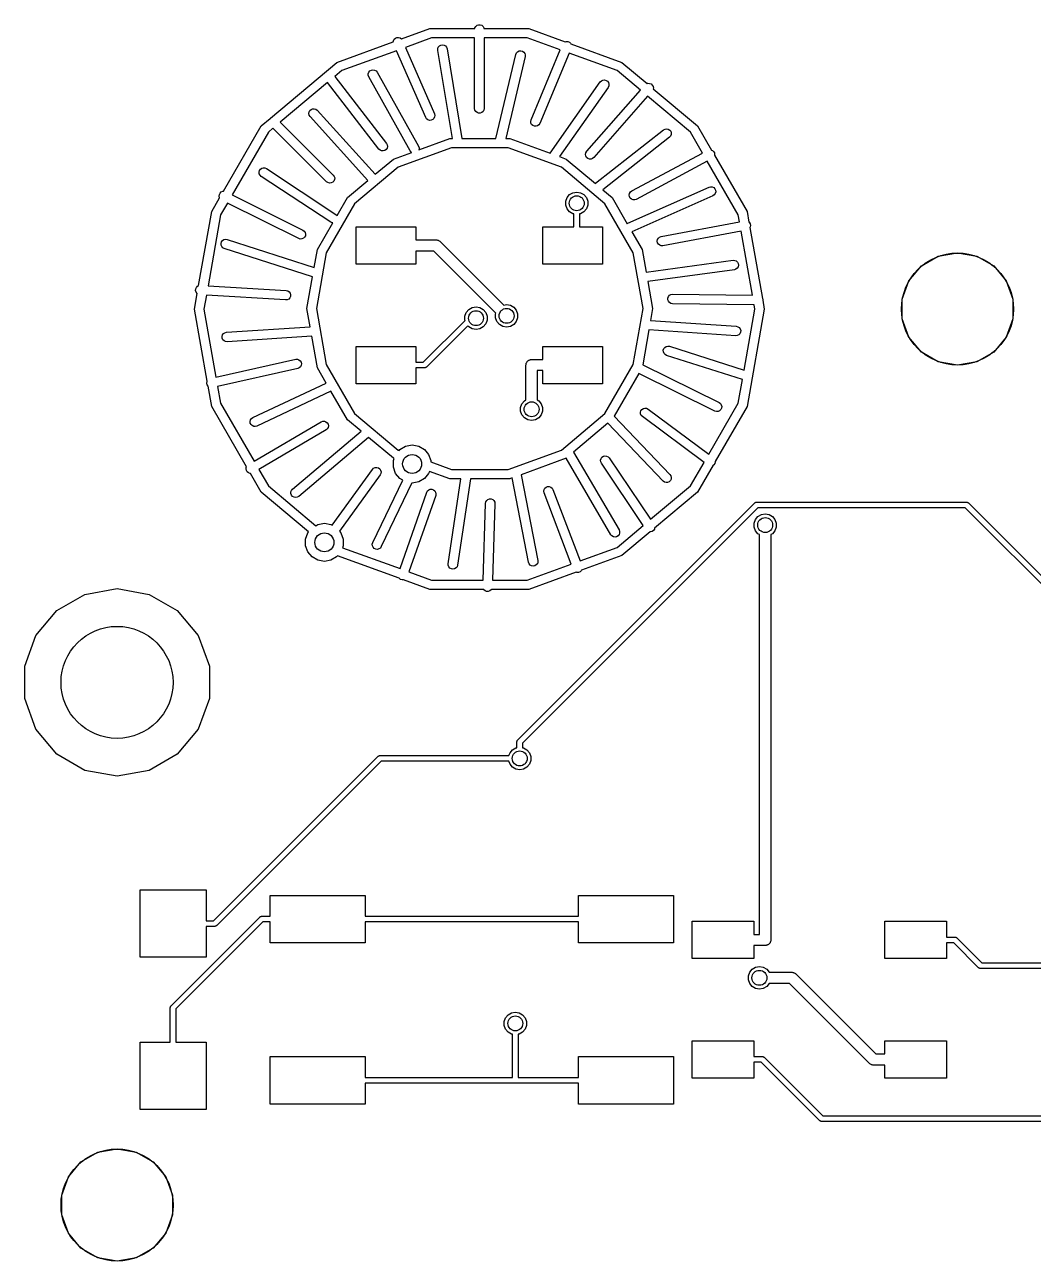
# Model space of a CAD drawing. Extents: x 0 to 100, y -163 to 0.
# Drawn here: x 0.03 to 27.03, y -163.01 to -129.88 of the extents above; entities that cross this region are included whole.
import ezdxf

# ---------------------------------------------------------------- set-up
doc = ezdxf.new("R2010")
doc.units = 0
doc.header["$MEASUREMENT"] = 0
doc.layers.add('BLACK', color=7, linetype='CONTINUOUS')

msp = doc.modelspace()

# ---------------------------------------------------------------- linework, layer by layer
at = {"layer": 'Black'}
for p, q in [((10.1143, -130.266), (10.8756, -129.989)), ((10.8756, -129.989), (12.0767, -129.989)), ((12.0767, -129.989), (12.0807, -129.967)), ((12.0807, -129.967), (12.1027, -129.928)), ((12.1027, -129.928), (12.1365, -129.9)), ((12.1365, -129.9), (12.1779, -129.885)), ((12.1779, -129.885), (12.2221, -129.885)), ((12.2221, -129.885), (12.2635, -129.9)), ((12.2635, -129.9), (12.2973, -129.928)), ((12.2973, -129.928), (12.3193, -129.967)), ((12.3193, -129.967), (12.3233, -129.989)), ((12.3233, -129.989), (13.5244, -129.989)), ((13.5244, -129.989), (14.4963, -130.343)), ((8.3865, -130.895), (9.8946, -130.346)), ((9.8946, -130.346), (9.89818, -130.314)), ((9.89818, -130.314), (9.9178, -130.275)), ((9.9178, -130.275), (9.94975, -130.244)), ((9.94975, -130.244), (9.99017, -130.227)), ((9.99017, -130.227), (10.0342, -130.224)), ((10.0342, -130.224), (10.0765, -130.236)), ((10.0765, -130.236), (10.112, -130.262)), ((10.112, -130.262), (10.1143, -130.266)), ((10.9197, -130.239), (10.2211, -130.493)), ((10.2211, -130.493), (10.9964, -132.269)), ((12.073, -130.239), (10.9197, -130.239)), ((11.0852, -130.527), (11.1007, -130.485)), ((11.1007, -130.485), (11.1293, -130.452)), ((11.1293, -130.452), (11.1678, -130.43)), ((11.1678, -130.43), (11.2113, -130.423)), ((11.2113, -130.423), (11.2546, -130.431)), ((11.2546, -130.431), (11.2926, -130.454)), ((11.2926, -130.454), (11.3206, -130.488)), ((11.3206, -130.488), (11.3353, -130.529)), ((12.073, -132.13), (12.073, -130.239)), ((13.4803, -130.239), (12.327, -130.239)), ((12.327, -130.239), (12.327, -132.13)), ((14.361, -130.56), (13.4803, -130.239)), ((14.4963, -130.343), (14.5236, -130.334)), ((14.5236, -130.334), (14.5677, -130.336)), ((14.5677, -130.336), (14.6084, -130.353)), ((14.6084, -130.353), (14.6409, -130.383)), ((14.6409, -130.383), (14.6488, -130.398)), ((14.6488, -130.398), (16.0135, -130.895)), ((9.98197, -130.58), (8.5135, -131.115)), ((10.7636, -132.371), (9.98197, -130.58)), ((11.0847, -130.571), (11.0852, -130.527)), ((11.4769, -132.933), (11.0847, -130.571)), ((11.3353, -130.529), (11.7343, -132.933)), ((12.6429, -132.933), (13.1764, -130.681)), ((13.4236, -130.739), (12.9039, -132.933)), ((13.1764, -130.681), (13.1939, -130.64)), ((13.1939, -130.64), (13.2241, -130.608)), ((13.2241, -130.608), (13.2636, -130.588)), ((13.2636, -130.588), (13.3074, -130.583)), ((13.3074, -130.583), (13.3503, -130.593)), ((13.3503, -130.593), (13.3871, -130.618)), ((13.3871, -130.618), (13.4135, -130.653)), ((13.4135, -130.653), (13.4261, -130.695)), ((13.4261, -130.695), (13.4236, -130.739)), ((13.5827, -132.431), (14.361, -130.56)), ((14.6, -130.647), (13.8173, -132.529)), ((15.8865, -131.115), (14.6, -130.647)), ((6.6121, -132.384), (8.3865, -130.895)), ((8.5135, -131.115), (8.32827, -131.27)), ((9.22522, -131.196), (9.24083, -131.155)), ((9.24083, -131.155), (9.2696, -131.122)), ((9.2696, -131.122), (9.30808, -131.1)), ((9.30808, -131.1), (9.35161, -131.093)), ((9.35161, -131.093), (9.39494, -131.101)), ((9.39494, -131.101), (9.43286, -131.124)), ((9.43286, -131.124), (9.46078, -131.158)), ((9.46078, -131.158), (10.5708, -133.138)), ((16.5102, -131.638), (15.8865, -131.115)), ((16.0135, -130.895), (16.6892, -131.462)), ((8.13353, -131.434), (6.86679, -132.497)), ((9.50944, -133.218), (8.13353, -131.434)), ((8.32827, -131.27), (9.71056, -133.062)), ((9.22466, -131.24), (9.22522, -131.196)), ((9.23922, -131.282), (9.22466, -131.24)), ((10.3492, -133.262), (9.23922, -131.282)), ((14.096, -133.327), (15.436, -131.417)), ((15.436, -131.417), (15.4673, -131.386)), ((15.4673, -131.386), (15.5072, -131.367)), ((15.5072, -131.367), (15.5512, -131.363)), ((15.5512, -131.363), (15.5938, -131.375)), ((15.5938, -131.375), (15.6299, -131.4)), ((15.6299, -131.4), (15.6551, -131.436)), ((15.6551, -131.436), (15.6665, -131.479)), ((15.6665, -131.479), (15.6626, -131.523)), ((16.6892, -131.462), (16.7106, -131.454)), ((16.7106, -131.454), (16.7547, -131.455)), ((16.7547, -131.455), (16.7958, -131.471)), ((16.7958, -131.471), (16.829, -131.5)), ((15.644, -131.563), (14.3431, -133.417)), ((15.0745, -133.276), (16.5102, -131.638)), ((16.7048, -131.801), (15.2655, -133.444)), ((15.6626, -131.523), (15.644, -131.563)), ((17.848, -132.761), (16.7048, -131.801)), ((16.829, -131.5), (16.8502, -131.539)), ((16.8502, -131.539), (16.857, -131.583)), ((16.857, -131.583), (16.8536, -131.6)), ((16.8536, -131.6), (18.0426, -132.597)), ((7.69231, -132.153), (7.73315, -132.136)), ((7.73315, -132.136), (7.77722, -132.134)), ((7.77722, -132.134), (7.81922, -132.148)), ((7.81922, -132.148), (7.85407, -132.175)), ((12.0807, -132.173), (12.073, -132.13)), ((12.327, -132.13), (12.3193, -132.173)), ((6.35738, -132.597), (6.59517, -132.398)), ((6.59517, -132.398), (6.60681, -132.386)), ((6.60681, -132.386), (6.6121, -132.384)), ((7.63309, -132.265), (7.63908, -132.221)), ((7.64242, -132.308), (7.63309, -132.265)), ((7.63908, -132.221), (7.65964, -132.182)), ((7.66593, -132.345), (7.64242, -132.308)), ((7.65964, -132.182), (7.69231, -132.153)), ((9.21576, -134.054), (7.66593, -132.345)), ((7.85407, -132.175), (9.41048, -133.891)), ((10.788, -132.408), (10.7636, -132.371)), ((10.8235, -132.434), (10.788, -132.408)), ((10.8658, -132.446), (10.8235, -132.434)), ((10.9098, -132.443), (10.8658, -132.446)), ((10.9502, -132.426), (10.9098, -132.443)), ((10.9822, -132.395), (10.9502, -132.426)), ((11.0018, -132.356), (10.9822, -132.395)), ((10.9964, -132.269), (11.0068, -132.312)), ((11.0068, -132.312), (11.0018, -132.356)), ((12.1027, -132.212), (12.0807, -132.173)), ((12.1365, -132.24), (12.1027, -132.212)), ((12.1779, -132.255), (12.1365, -132.24)), ((12.2221, -132.255), (12.1779, -132.255)), ((12.2635, -132.24), (12.2221, -132.255)), ((12.2973, -132.212), (12.2635, -132.24)), ((12.3193, -132.173), (12.2973, -132.212)), ((13.5731, -132.474), (13.5827, -132.431)), ((13.5788, -132.518), (13.5731, -132.474)), ((5.3482, -134.345), (6.35738, -132.597)), ((6.55195, -132.761), (5.58277, -134.439)), ((6.67141, -132.66), (6.55195, -132.761)), ((8.11049, -134.09), (6.67141, -132.66)), ((6.86679, -132.497), (8.28951, -133.91)), ((13.5991, -132.557), (13.5788, -132.518)), ((13.6316, -132.587), (13.5991, -132.557)), ((13.6723, -132.604), (13.6316, -132.587)), ((13.7164, -132.606), (13.6723, -132.604)), ((13.7585, -132.593), (13.7164, -132.606)), ((13.7935, -132.566), (13.7585, -132.593)), ((13.8173, -132.529), (13.7935, -132.566)), ((15.3115, -134.13), (17.1315, -132.7)), ((17.1315, -132.7), (17.1704, -132.679)), ((17.1704, -132.679), (17.2141, -132.673)), ((17.2141, -132.673), (17.2573, -132.682)), ((17.2573, -132.682), (17.2947, -132.705)), ((17.2947, -132.705), (17.322, -132.74)), ((17.322, -132.74), (17.3357, -132.782)), ((17.3357, -132.782), (17.3343, -132.826)), ((18.1721, -133.322), (17.848, -132.761)), ((18.0426, -132.597), (18.4156, -133.244)), ((9.71056, -133.062), (9.73103, -133.102)), ((9.73689, -133.145), (9.72745, -133.188)), ((9.73103, -133.102), (9.73689, -133.145)), ((10.5708, -133.138), (10.5853, -133.18)), ((10.5809, -133.234), (11.4065, -132.933)), ((11.4065, -132.933), (11.4769, -132.933)), ((11.7343, -132.933), (12.6429, -132.933)), ((12.9039, -132.933), (13.0135, -132.933)), ((13.0135, -132.933), (14.0959, -133.327)), ((17.2885, -132.9), (15.5017, -134.304)), ((17.3179, -132.867), (17.2885, -132.9)), ((17.3343, -132.826), (17.3179, -132.867)), ((9.54203, -133.247), (9.50944, -133.218)), ((9.58282, -133.264), (9.54203, -133.247)), ((9.62689, -133.266), (9.58282, -133.264)), ((9.66892, -133.253), (9.62689, -133.266)), ((9.70385, -133.226), (9.66892, -133.253)), ((9.72745, -133.188), (9.70385, -133.226)), ((9.8965, -133.483), (10.3894, -133.304)), ((11.4506, -133.183), (10.0235, -133.703)), ((10.3771, -133.296), (10.3492, -133.262)), ((10.3894, -133.304), (10.3771, -133.296)), ((10.5848, -133.224), (10.5809, -133.234)), ((10.5853, -133.18), (10.5848, -133.224)), ((12.9694, -133.183), (11.4506, -133.183)), ((14.3965, -133.703), (12.9694, -133.183)), ((14.0959, -133.327), (14.096, -133.327)), ((14.3431, -133.417), (14.5235, -133.483)), ((15.043, -133.357), (15.0516, -133.314)), ((15.0498, -133.401), (15.043, -133.357)), ((15.071, -133.44), (15.0498, -133.401)), ((15.0516, -133.314), (15.0745, -133.276)), ((15.1041, -133.469), (15.071, -133.44)), ((15.1453, -133.485), (15.1041, -133.469)), ((15.2311, -133.471), (15.1894, -133.486)), ((15.2655, -133.444), (15.2311, -133.471)), ((16.2799, -134.338), (18.1721, -133.322)), ((18.4156, -133.244), (18.4369, -133.252)), ((18.4369, -133.252), (18.4698, -133.281)), ((18.4698, -133.281), (18.4906, -133.32)), ((18.4906, -133.32), (18.4969, -133.364)), ((18.4969, -133.364), (18.4938, -133.379)), ((18.4938, -133.379), (19.367, -134.891)), ((6.30323, -133.832), (6.31351, -133.789)), ((6.31351, -133.789), (6.33784, -133.753)), ((6.33784, -133.753), (6.37329, -133.726)), ((6.37329, -133.726), (6.41557, -133.714)), ((6.41557, -133.714), (6.4596, -133.716)), ((6.4596, -133.716), (6.50005, -133.734)), ((6.50005, -133.734), (8.36005, -134.964)), ((10.0235, -133.703), (8.86009, -134.679)), ((9.41048, -133.891), (9.8965, -133.483)), ((15.5599, -134.679), (14.3965, -133.703)), ((14.5235, -133.483), (15.3044, -134.138)), ((15.1894, -133.486), (15.1453, -133.485)), ((18.2992, -133.542), (16.4001, -134.562)), ((19.1284, -134.978), (18.2992, -133.542)), ((6.30824, -133.876), (6.30323, -133.832)), ((6.32794, -133.916), (6.30824, -133.876)), ((6.35995, -133.946), (6.32794, -133.916)), ((8.21995, -135.176), (6.35995, -133.946)), ((8.14671, -134.115), (8.11049, -134.09)), ((8.18935, -134.127), (8.14671, -134.115)), ((8.23327, -134.123), (8.18935, -134.127)), ((8.27319, -134.104), (8.23327, -134.123)), ((8.30427, -134.073), (8.27319, -134.104)), ((8.28951, -133.91), (8.31492, -133.946)), ((8.32278, -134.032), (8.30427, -134.073)), ((8.31492, -133.946), (8.32648, -133.989)), ((8.32648, -133.989), (8.32278, -134.032)), ((8.66551, -134.516), (9.21576, -134.054)), ((15.3044, -134.138), (15.3115, -134.13)), ((5.23323, -134.478), (5.23827, -134.434)), ((5.23827, -134.434), (5.258, -134.394)), ((5.258, -134.394), (5.29002, -134.364)), ((5.29002, -134.364), (5.33049, -134.346)), ((5.33049, -134.346), (5.3482, -134.345)), ((5.58277, -134.439), (7.4768, -135.386)), ((14.5459, -134.516), (14.6131, -134.436)), ((14.6131, -134.436), (14.7037, -134.384)), ((14.7037, -134.384), (14.8067, -134.366)), ((14.8067, -134.366), (14.9097, -134.384)), ((14.9097, -134.384), (15.0003, -134.436)), ((15.0003, -134.436), (15.0675, -134.516)), ((15.5017, -134.304), (15.7545, -134.516)), ((16.1782, -135.204), (18.3482, -134.234)), ((16.2131, -134.446), (16.2221, -134.403)), ((16.2194, -134.49), (16.2131, -134.446)), ((16.2221, -134.403), (16.2453, -134.365)), ((16.2453, -134.365), (16.2799, -134.338)), ((18.4518, -134.466), (16.2849, -135.435)), ((18.3482, -134.234), (18.391, -134.223)), ((18.391, -134.223), (18.4348, -134.228)), ((18.4348, -134.228), (18.4745, -134.247)), ((18.4884, -134.441), (18.4518, -134.466)), ((18.4745, -134.247), (18.5052, -134.279)), ((18.5142, -134.406), (18.4884, -134.441)), ((18.5052, -134.279), (18.5232, -134.319)), ((18.5263, -134.363), (18.5142, -134.406)), ((18.5232, -134.319), (18.5263, -134.363)), ((5.03296, -134.891), (5.24541, -134.523)), ((5.24348, -134.521), (5.23323, -134.478)), ((5.24541, -134.523), (5.24348, -134.521)), ((5.45554, -134.66), (5.27165, -134.978)), ((7.3632, -135.614), (5.45554, -134.66)), ((8.86009, -134.679), (8.10072, -135.994)), ((8.39021, -134.993), (8.66551, -134.516)), ((14.5101, -134.614), (14.5459, -134.516)), ((14.5101, -134.719), (14.5101, -134.614)), ((14.5459, -134.817), (14.5101, -134.719)), ((15.0675, -134.516), (15.1033, -134.614)), ((15.1033, -134.719), (15.0675, -134.817)), ((15.1033, -134.614), (15.1033, -134.719)), ((16.3193, -135.994), (15.5599, -134.679)), ((15.7545, -134.516), (16.1592, -135.217)), ((16.2402, -134.529), (16.2194, -134.49)), ((16.2731, -134.558), (16.2402, -134.529)), ((16.3141, -134.574), (16.2731, -134.558)), ((16.3582, -134.576), (16.3141, -134.574)), ((16.4001, -134.562), (16.3582, -134.576)), ((4.68348, -136.873), (5.03296, -134.891)), ((5.27165, -134.978), (4.93713, -136.875)), ((8.36005, -134.964), (8.39021, -134.993)), ((14.6131, -134.897), (14.5459, -134.817)), ((14.7037, -134.95), (14.6131, -134.897)), ((14.7305, -134.954), (14.7037, -134.95)), ((14.7305, -135.3), (14.7305, -134.954)), ((14.9097, -134.95), (14.8829, -134.954)), ((14.8829, -134.954), (14.8829, -135.3)), ((15.0003, -134.897), (14.9097, -134.95)), ((15.0675, -134.817), (15.0003, -134.897)), ((19.1608, -135.163), (19.1284, -134.978)), ((19.367, -134.891), (19.4159, -135.169)), ((7.4768, -135.386), (7.51222, -135.413)), ((7.51222, -135.413), (7.53652, -135.449)), ((7.53652, -135.449), (7.54677, -135.492)), ((7.86204, -135.907), (8.27378, -135.194)), ((8.2604, -135.194), (8.21995, -135.176)), ((8.27378, -135.194), (8.2604, -135.194)), ((8.9, -136.3), (8.9, -135.3)), ((8.9, -135.3), (10.5, -135.3)), ((10.5, -135.3), (10.5, -135.65)), ((13.9, -136.3), (13.9, -135.3)), ((13.9, -135.3), (14.7305, -135.3)), ((14.8829, -135.3), (15.5, -135.3)), ((15.5, -135.3), (15.5, -136.3)), ((16.1592, -135.217), (16.1782, -135.204)), ((16.2849, -135.435), (16.558, -135.907)), ((17.0666, -135.555), (19.1608, -135.163)), ((19.2049, -135.413), (17.1134, -135.805)), ((19.5079, -137.131), (19.2049, -135.413)), ((19.4159, -135.169), (19.4264, -135.177)), ((19.4264, -135.177), (19.4489, -135.215)), ((19.4498, -135.302), (19.4419, -135.316)), ((19.4419, -135.316), (19.7767, -137.215)), ((19.4489, -135.215), (19.457, -135.259)), ((19.457, -135.259), (19.4498, -135.302)), ((5.28417, -135.743), (5.29764, -135.701)), ((5.28588, -135.787), (5.28417, -135.743)), ((5.30256, -135.828), (5.28588, -135.787)), ((5.29764, -135.701), (5.32466, -135.666)), ((5.32466, -135.666), (5.36197, -135.642)), ((5.36197, -135.642), (5.40508, -135.633)), ((5.40508, -135.633), (5.44878, -135.639)), ((5.44878, -135.639), (7.77768, -136.386)), ((7.40548, -135.626), (7.3632, -135.614)), ((7.44951, -135.624), (7.40548, -135.626)), ((7.48997, -135.606), (7.44951, -135.624)), ((7.522, -135.576), (7.48997, -135.606)), ((7.54173, -135.536), (7.522, -135.576)), ((7.54677, -135.492), (7.54173, -135.536)), ((10.5, -135.65), (11.045, -135.65)), ((11.045, -135.65), (11.0515, -135.651)), ((11.0515, -135.651), (11.0581, -135.651)), ((11.0581, -135.651), (11.077, -135.656)), ((11.077, -135.656), (11.0963, -135.659)), ((11.0963, -135.659), (11.102, -135.662)), ((11.102, -135.662), (11.1084, -135.664)), ((11.1084, -135.664), (11.1244, -135.675)), ((11.1244, -135.675), (11.1414, -135.685)), ((11.1414, -135.685), (11.1457, -135.69)), ((11.1457, -135.69), (11.1511, -135.694)), ((11.1511, -135.694), (12.8518, -137.395)), ((16.963, -135.681), (16.9702, -135.638)), ((16.9711, -135.725), (16.963, -135.681)), ((16.9702, -135.638), (16.9918, -135.599)), ((16.9936, -135.763), (16.9711, -135.725)), ((16.9918, -135.599), (17.0253, -135.571)), ((17.0277, -135.791), (16.9936, -135.763)), ((17.0253, -135.571), (17.0666, -135.555)), ((17.0693, -135.805), (17.0277, -135.791)), ((5.3322, -135.86), (5.30256, -135.828)), ((5.37122, -135.881), (5.3322, -135.86)), ((7.73317, -136.638), (5.37122, -135.881)), ((7.77768, -136.386), (7.86204, -135.907)), ((8.10072, -135.994), (7.837, -137.49)), ((10.9829, -135.95), (10.5, -135.95)), ((10.5, -135.95), (10.5, -136.3)), ((12.6395, -137.607), (10.9829, -135.95)), ((16.583, -137.49), (16.3193, -135.994)), ((16.558, -135.907), (16.6646, -136.513)), ((17.1134, -135.805), (17.0693, -135.805)), ((24.0321, -136.347), (24.485, -136.085)), ((24.485, -136.085), (25, -135.994)), ((25, -135.994), (25.515, -136.085)), ((25.515, -136.085), (25.9679, -136.347)), ((10.5, -136.3), (8.9, -136.3)), ((15.5, -136.3), (13.9, -136.3)), ((16.6646, -136.513), (18.9928, -136.194)), ((19.0272, -136.446), (16.7088, -136.763)), ((18.9928, -136.194), (19.0369, -136.196)), ((19.0692, -136.432), (19.0272, -136.446)), ((19.0369, -136.196), (19.0777, -136.213)), ((19.1041, -136.405), (19.0692, -136.432)), ((19.0777, -136.213), (19.1104, -136.242)), ((19.1276, -136.368), (19.1041, -136.405)), ((19.1104, -136.242), (19.1309, -136.281)), ((19.1369, -136.325), (19.1276, -136.368)), ((19.1309, -136.281), (19.1369, -136.325)), ((23.696, -136.747), (24.0321, -136.347)), ((25.9679, -136.347), (26.304, -136.747)), ((7.583, -137.49), (7.73317, -136.638)), ((16.7088, -136.763), (16.837, -137.49)), ((23.5171, -137.239), (23.696, -136.747)), ((26.304, -136.747), (26.4829, -137.239)), ((4.573, -137.5), (4.64625, -137.085)), ((4.60382, -137.004), (4.60651, -136.96)), ((4.61634, -137.047), (4.60382, -137.004)), ((4.60651, -136.96), (4.62409, -136.92)), ((4.64258, -137.082), (4.61634, -137.047)), ((4.62409, -136.92), (4.65445, -136.888)), ((4.64625, -137.085), (4.64258, -137.082)), ((4.65445, -136.888), (4.68348, -136.873)), ((4.93713, -136.875), (7.02775, -137.003)), ((7.02775, -137.003), (7.07064, -137.014)), ((7.07064, -137.014), (7.10742, -137.038)), ((7.10742, -137.038), (7.13365, -137.073)), ((7.13365, -137.073), (7.14618, -137.116)), ((7.14618, -137.116), (7.14349, -137.16)), ((17.2896, -137.132), (17.3281, -137.11)), ((17.3281, -137.11), (17.3717, -137.103)), ((17.3717, -137.103), (19.5079, -137.131)), ((4.89274, -137.127), (4.827, -137.5)), ((7.01225, -137.257), (4.89274, -137.127)), ((7.05607, -137.252), (7.01225, -137.257)), ((7.09554, -137.232), (7.05607, -137.252)), ((7.1259, -137.2), (7.09554, -137.232)), ((7.14349, -137.16), (7.1259, -137.2)), ((12.0065, -137.462), (12.1095, -137.444)), ((12.1095, -137.444), (12.2125, -137.462)), ((12.8518, -137.395), (12.9275, -137.381)), ((12.9275, -137.381), (13.0305, -137.4)), ((13.0305, -137.4), (13.1211, -137.452)), ((13.1211, -137.452), (13.1883, -137.532)), ((17.2447, -137.25), (17.2452, -137.206)), ((17.2592, -137.292), (17.2447, -137.25)), ((17.2452, -137.206), (17.2609, -137.165)), ((17.2871, -137.326), (17.2592, -137.292)), ((17.2609, -137.165), (17.2896, -137.132)), ((17.325, -137.349), (17.2871, -137.326)), ((17.3683, -137.357), (17.325, -137.349)), ((19.5528, -137.386), (17.3683, -137.357)), ((19.573, -137.5), (19.5528, -137.386)), ((19.7767, -137.215), (19.7853, -137.24)), ((19.7853, -137.24), (19.7851, -137.262)), ((19.7851, -137.262), (19.827, -137.5)), ((23.5171, -137.761), (23.5171, -137.239)), ((26.4829, -137.239), (26.4829, -137.761)), ((4.91375, -139.432), (4.573, -137.5)), ((4.827, -137.5), (5.14851, -139.323)), ((7.66893, -137.977), (7.583, -137.49)), ((7.837, -137.49), (8.10072, -138.986)), ((11.8129, -137.693), (11.8487, -137.595)), ((11.8129, -137.798), (11.8129, -137.693)), ((11.8487, -137.595), (11.9159, -137.515)), ((11.9159, -137.515), (12.0065, -137.462)), ((12.2125, -137.462), (12.3031, -137.515)), ((12.3031, -137.515), (12.3703, -137.595)), ((12.3703, -137.595), (12.4061, -137.693)), ((12.4061, -137.693), (12.4061, -137.798)), ((12.6309, -137.63), (12.6395, -137.607)), ((12.6309, -137.735), (12.6309, -137.63)), ((12.6667, -137.833), (12.6309, -137.735)), ((13.1883, -137.532), (13.2241, -137.63)), ((13.2241, -137.735), (13.1883, -137.833)), ((13.2241, -137.63), (13.2241, -137.735)), ((16.3193, -138.986), (16.583, -137.49)), ((16.837, -137.49), (16.781, -137.808)), ((19.284, -139.139), (19.573, -137.5)), ((19.827, -137.5), (19.367, -140.109)), ((23.696, -138.253), (23.5171, -137.761)), ((26.4829, -137.761), (26.304, -138.253)), ((5.43173, -138.123), (7.66893, -137.977)), ((10.6973, -138.924), (11.8158, -137.805)), ((11.8907, -137.946), (10.7828, -139.054)), ((11.8158, -137.805), (11.8129, -137.798)), ((11.9159, -137.976), (11.8907, -137.946)), ((12.0065, -138.028), (11.9159, -137.976)), ((12.1095, -138.046), (12.0065, -138.028)), ((12.2125, -138.028), (12.1095, -138.046)), ((12.3031, -137.976), (12.2125, -138.028)), ((12.3703, -137.896), (12.3031, -137.976)), ((12.4061, -137.798), (12.3703, -137.896)), ((12.7339, -137.913), (12.6667, -137.833)), ((12.8245, -137.965), (12.7339, -137.913)), ((12.9275, -137.984), (12.8245, -137.965)), ((13.0305, -137.965), (12.9275, -137.984)), ((13.1211, -137.913), (13.0305, -137.965)), ((13.1883, -137.833), (13.1211, -137.913)), ((16.7367, -138.059), (16.5711, -138.998)), ((19.0614, -138.217), (16.7367, -138.059)), ((16.781, -137.808), (19.0786, -137.963)), ((19.0786, -137.963), (19.1214, -137.974)), ((19.1214, -137.974), (19.158, -137.998)), ((19.158, -137.998), (19.184, -138.034)), ((19.184, -138.034), (19.1963, -138.076)), ((19.1963, -138.076), (19.1933, -138.12)), ((5.31376, -138.236), (5.32612, -138.194)), ((5.31663, -138.28), (5.31376, -138.236)), ((5.33438, -138.321), (5.31663, -138.28)), ((5.32612, -138.194), (5.35221, -138.158)), ((5.36487, -138.352), (5.33438, -138.321)), ((5.35221, -138.158), (5.38889, -138.134)), ((5.40442, -138.372), (5.36487, -138.352)), ((5.38889, -138.134), (5.43173, -138.123)), ((5.44827, -138.377), (5.40442, -138.372)), ((7.71331, -138.229), (5.44827, -138.377)), ((7.86204, -139.073), (7.71331, -138.229)), ((19.1053, -138.212), (19.0614, -138.217)), ((19.1449, -138.193), (19.1053, -138.212)), ((19.1754, -138.161), (19.1449, -138.193)), ((19.1933, -138.12), (19.1754, -138.161)), ((24.0321, -138.653), (23.696, -138.253)), ((26.304, -138.253), (25.9679, -138.653)), ((8.9, -139.5), (8.9, -138.5)), ((8.9, -138.5), (10.5, -138.5)), ((10.5, -138.5), (10.5, -138.924)), ((13.9, -138.85), (13.9, -138.5)), ((13.9, -138.5), (15.5, -138.5)), ((15.5, -138.5), (15.5, -139.5)), ((17.1242, -138.603), (17.1376, -138.561)), ((17.1259, -138.647), (17.1242, -138.603)), ((17.1426, -138.688), (17.1259, -138.647)), ((17.1376, -138.561), (17.1647, -138.526)), ((17.1722, -138.72), (17.1426, -138.688)), ((17.1647, -138.526), (17.202, -138.502)), ((17.2112, -138.741), (17.1722, -138.72)), ((17.202, -138.502), (17.2451, -138.493)), ((19.2395, -139.392), (17.2112, -138.741)), ((17.2451, -138.493), (17.2888, -138.499)), ((17.2888, -138.499), (19.284, -139.139)), ((24.485, -138.915), (24.0321, -138.653)), ((25.9679, -138.653), (25.515, -138.915)), ((5.14851, -139.323), (7.28228, -138.846)), ((7.33772, -139.094), (5.19266, -139.574)), ((7.28228, -138.846), (7.32634, -138.844)), ((7.32634, -138.844), (7.36843, -138.857)), ((7.37844, -139.077), (7.33772, -139.094)), ((7.36843, -138.857), (7.40347, -138.884)), ((7.4109, -139.047), (7.37844, -139.077)), ((7.40347, -138.884), (7.42724, -138.921)), ((7.43119, -139.008), (7.4109, -139.047)), ((7.42724, -138.921), (7.43687, -138.964)), ((7.43687, -138.964), (7.43119, -139.008)), ((8.09877, -139.483), (7.86204, -139.073)), ((8.10072, -138.986), (8.86009, -140.301)), ((10.5, -138.924), (10.6973, -138.924)), ((10.7289, -139.076), (10.5, -139.076)), ((10.5, -139.076), (10.5, -139.5)), ((10.7322, -139.076), (10.7289, -139.076)), ((10.7355, -139.076), (10.7322, -139.076)), ((10.7452, -139.073), (10.7355, -139.076)), ((10.755, -139.072), (10.7452, -139.073)), ((10.7579, -139.07), (10.755, -139.072)), ((10.7611, -139.069), (10.7579, -139.07)), ((10.7693, -139.063), (10.7611, -139.069)), ((10.7779, -139.058), (10.7693, -139.063)), ((10.78, -139.056), (10.7779, -139.058)), ((10.7828, -139.054), (10.78, -139.056)), ((13.4473, -139), (13.4496, -138.987)), ((13.4473, -139.931), (13.4473, -139)), ((13.4496, -138.974), (13.4541, -138.962)), ((13.4496, -138.987), (13.4496, -138.974)), ((13.4541, -138.962), (13.4563, -138.949)), ((13.4563, -138.949), (13.4629, -138.937)), ((13.4629, -138.937), (13.4674, -138.925)), ((13.4674, -138.925), (13.4758, -138.915)), ((13.4758, -138.915), (13.4824, -138.904)), ((13.4824, -138.904), (13.4924, -138.895)), ((13.4924, -138.895), (13.5009, -138.885)), ((13.5009, -138.885), (13.5122, -138.879)), ((13.5122, -138.879), (13.5223, -138.87)), ((13.5223, -138.87), (13.5346, -138.866)), ((13.5346, -138.866), (13.546, -138.859)), ((13.546, -138.859), (13.5589, -138.857)), ((13.5589, -138.857), (13.5713, -138.852)), ((13.5713, -138.852), (13.5844, -138.852)), ((13.5844, -138.852), (13.5973, -138.85)), ((13.5973, -138.85), (13.9, -138.85)), ((15.5599, -140.301), (16.3193, -138.986)), ((16.5711, -138.998), (18.6162, -140.006)), ((25, -139.006), (24.485, -138.915)), ((25.515, -138.915), (25, -139.006)), ((4.90881, -139.442), (4.91375, -139.432)), ((13.9, -139.15), (13.7473, -139.15)), ((13.7473, -139.15), (13.7473, -139.931)), ((13.9, -139.5), (13.9, -139.15)), ((16.4671, -139.23), (15.8082, -140.371)), ((18.5038, -140.234), (16.4671, -139.23)), ((19.1284, -140.022), (19.2395, -139.392)), ((4.90313, -139.486), (4.90881, -139.442)), ((4.91276, -139.529), (4.90313, -139.486)), ((4.93653, -139.566), (4.91276, -139.529)), ((4.93741, -139.567), (4.93653, -139.566)), ((5.03296, -140.109), (4.93741, -139.567)), ((5.19266, -139.574), (5.27165, -140.022)), ((6.13598, -140.405), (8.09877, -139.483)), ((8.22622, -139.703), (6.24402, -140.635)), ((8.66551, -140.464), (8.22622, -139.703)), ((10.5, -139.5), (8.9, -139.5)), ((15.5, -139.5), (13.9, -139.5)), ((5.27165, -140.022), (6.17076, -141.579)), ((13.3007, -140.134), (13.3365, -140.036)), ((13.3365, -140.036), (13.4037, -139.956)), ((13.4037, -139.956), (13.4473, -139.931)), ((13.7473, -139.931), (13.7909, -139.956)), ((13.7909, -139.956), (13.8581, -140.036)), ((13.8581, -140.036), (13.8939, -140.134)), ((18.341, -141.385), (19.1284, -140.022)), ((18.6162, -140.006), (18.6517, -140.032)), ((18.6517, -140.032), (18.6762, -140.069)), ((18.6762, -140.069), (18.6867, -140.112)), ((5.96682, -141.726), (5.03296, -140.109)), ((6.07474, -140.467), (6.09992, -140.43)), ((6.09992, -140.43), (6.13598, -140.405)), ((8.86009, -140.301), (10.0235, -141.277)), ((13.3007, -140.239), (13.3007, -140.134)), ((13.3365, -140.337), (13.3007, -140.239)), ((13.4037, -140.417), (13.3365, -140.337)), ((13.4943, -140.469), (13.4037, -140.417)), ((13.7909, -140.417), (13.7003, -140.469)), ((13.8581, -140.337), (13.7909, -140.417)), ((13.8939, -140.239), (13.8581, -140.337)), ((13.8939, -140.134), (13.8939, -140.239)), ((14.3965, -141.277), (15.5599, -140.301)), ((15.8082, -140.371), (17.3018, -141.932)), ((16.5138, -140.265), (16.5264, -140.223)), ((16.5165, -140.309), (16.5138, -140.265)), ((16.534, -140.35), (16.5165, -140.309)), ((16.5264, -140.223), (16.5528, -140.188)), ((16.5643, -140.382), (16.534, -140.35)), ((16.5528, -140.188), (16.5896, -140.163)), ((18.2132, -141.607), (16.5643, -140.382)), ((16.5896, -140.163), (16.6325, -140.153)), ((16.6325, -140.153), (16.6763, -140.158)), ((16.6763, -140.158), (16.7157, -140.178)), ((16.7157, -140.178), (18.341, -141.385)), ((18.5462, -140.246), (18.5038, -140.234)), ((19.367, -140.109), (18.5155, -141.583)), ((18.5902, -140.243), (18.5462, -140.246)), ((18.6306, -140.226), (18.5902, -140.243)), ((18.6624, -140.195), (18.6306, -140.226)), ((18.6819, -140.156), (18.6624, -140.195)), ((18.6867, -140.112), (18.6819, -140.156)), ((6.06345, -140.509), (6.07474, -140.467)), ((6.06743, -140.553), (6.06345, -140.509)), ((6.08619, -140.593), (6.06743, -140.553)), ((6.11747, -140.624), (6.08619, -140.593)), ((6.1575, -140.643), (6.11747, -140.624)), ((6.20145, -140.646), (6.1575, -140.643)), ((6.17076, -141.579), (7.96549, -140.521)), ((6.24402, -140.635), (6.20145, -140.646)), ((8.09451, -140.739), (6.29777, -141.799)), ((7.96549, -140.521), (8.00679, -140.505)), ((8.00679, -140.505), (8.0509, -140.505)), ((8.0509, -140.505), (8.09248, -140.519)), ((8.09248, -140.519), (8.12653, -140.547)), ((8.12804, -140.711), (8.09451, -140.739)), ((8.12653, -140.547), (8.14893, -140.585)), ((8.14974, -140.672), (8.12804, -140.711)), ((8.14893, -140.585), (8.15699, -140.629)), ((8.15699, -140.629), (8.14974, -140.672)), ((9.03303, -140.773), (8.66551, -140.464)), ((13.5973, -140.488), (13.4943, -140.469)), ((13.7003, -140.469), (13.5973, -140.488)), ((15.6386, -140.561), (14.7217, -141.331)), ((17.1182, -142.108), (15.6386, -140.561)), ((7.19803, -142.323), (9.03303, -140.773)), ((9.23049, -140.938), (7.36196, -142.517)), ((9.8965, -141.497), (9.23049, -140.938)), ((10.0235, -141.277), (10.0494, -141.287)), ((10.0494, -141.287), (10.0722, -141.259)), ((10.0722, -141.259), (10.2256, -141.171)), ((10.2256, -141.171), (10.4, -141.14)), ((10.4, -141.14), (10.5744, -141.171)), ((10.5744, -141.171), (10.7278, -141.259)), ((10.7278, -141.259), (10.8416, -141.395)), ((10.8416, -141.395), (10.9022, -141.561)), ((12.9694, -141.797), (14.3965, -141.277)), ((14.7217, -141.331), (15.9397, -143.416)), ((5.95301, -141.781), (5.96026, -141.738)), ((5.96026, -141.738), (5.96682, -141.726)), ((9.36883, -141.765), (9.4091, -141.747)), ((9.4091, -141.747), (9.45309, -141.744)), ((9.45309, -141.744), (9.49551, -141.756)), ((9.49551, -141.756), (9.53123, -141.782)), ((9.91834, -141.505), (9.8965, -141.497)), ((9.89781, -141.561), (9.91834, -141.505)), ((9.89781, -141.739), (9.89781, -141.561)), ((9.95838, -141.905), (9.89781, -141.739)), ((10.9022, -141.561), (10.9022, -141.597)), ((10.9022, -141.597), (11.4506, -141.797)), ((14.5235, -141.497), (13.3147, -141.937)), ((14.5243, -141.496), (14.5235, -141.497)), ((15.7203, -143.544), (14.5243, -141.496)), ((15.4437, -141.547), (15.4559, -141.504)), ((15.4468, -141.591), (15.4437, -141.547)), ((15.4647, -141.631), (15.4468, -141.591)), ((15.4559, -141.504), (15.4818, -141.469)), ((16.5877, -143.297), (15.4647, -141.631)), ((15.4818, -141.469), (15.5184, -141.444)), ((15.5184, -141.444), (15.5612, -141.433)), ((15.5612, -141.433), (15.605, -141.438)), ((15.605, -141.438), (15.6447, -141.457)), ((15.6447, -141.457), (15.6753, -141.489)), ((15.6753, -141.489), (16.7834, -143.133)), ((17.848, -142.239), (18.2132, -141.607)), ((18.4562, -141.686), (18.0426, -142.403)), ((18.4772, -141.672), (18.4562, -141.686)), ((18.5036, -141.637), (18.4772, -141.672)), ((18.5162, -141.595), (18.5036, -141.637)), ((18.5155, -141.583), (18.5162, -141.595)), ((5.96107, -141.825), (5.95301, -141.781)), ((5.98347, -141.863), (5.96107, -141.825)), ((6.01752, -141.891), (5.98347, -141.863)), ((6.0591, -141.905), (6.01752, -141.891)), ((6.07022, -141.905), (6.0591, -141.905)), ((6.35738, -142.403), (6.07022, -141.905)), ((6.29777, -141.799), (6.55195, -142.239)), ((8.25553, -143.289), (9.33715, -141.796)), ((9.54285, -141.944), (8.45306, -143.449)), ((9.33715, -141.796), (9.36883, -141.765)), ((9.34553, -143.755), (10.1483, -142.085)), ((9.53123, -141.782), (9.55594, -141.818)), ((9.56213, -141.905), (9.54285, -141.944)), ((9.55594, -141.818), (9.56668, -141.861)), ((9.56668, -141.861), (9.56213, -141.905)), ((10.0722, -142.041), (9.95838, -141.905)), ((10.1483, -142.085), (10.0722, -142.041)), ((10.7278, -142.041), (10.5744, -142.129)), ((10.8416, -141.905), (10.7278, -142.041)), ((10.8621, -141.849), (10.8416, -141.905)), ((11.4065, -142.047), (10.8621, -141.849)), ((11.3644, -144.321), (11.7061, -142.047)), ((11.7061, -142.047), (11.4065, -142.047)), ((11.4506, -141.797), (12.9694, -141.797)), ((11.9629, -142.047), (11.6156, -144.359)), ((13.0135, -142.047), (11.9629, -142.047)), ((13.0731, -142.025), (13.0135, -142.047)), ((13.5154, -144.284), (13.0731, -142.025)), ((13.3147, -141.937), (13.7646, -144.236)), ((17.3018, -141.932), (17.3263, -141.969)), ((17.3319, -142.056), (17.3124, -142.095)), ((17.3263, -141.969), (17.3367, -142.012)), ((17.3367, -142.012), (17.3319, -142.056)), ((7.62944, -143.47), (6.35738, -142.403)), ((6.55195, -142.239), (7.81973, -143.303)), ((7.15485, -142.398), (7.1698, -142.357)), ((7.15501, -142.442), (7.15485, -142.398)), ((7.1698, -142.357), (7.19803, -142.323)), ((10.3944, -142.159), (9.57447, -143.865)), ((10.0768, -144.454), (10.7901, -142.408)), ((10.4, -142.16), (10.3944, -142.159)), ((10.5744, -142.129), (10.4, -142.16)), ((10.7901, -142.408), (10.8116, -142.37)), ((10.8116, -142.37), (10.845, -142.341)), ((10.845, -142.341), (10.8862, -142.325)), ((10.8862, -142.325), (10.9303, -142.325)), ((10.9303, -142.325), (10.972, -142.339)), ((10.972, -142.339), (11.0062, -142.367)), ((11.0062, -142.367), (11.0287, -142.405)), ((11.0287, -142.405), (11.037, -142.448)), ((13.923, -142.382), (13.93, -142.338)), ((13.9313, -142.425), (13.923, -142.382)), ((13.93, -142.338), (13.9515, -142.3)), ((13.9515, -142.3), (13.9849, -142.271)), ((13.9849, -142.271), (14.0261, -142.255)), ((14.0261, -142.255), (14.0702, -142.255)), ((14.0702, -142.255), (14.1119, -142.269)), ((14.1119, -142.269), (14.1461, -142.297)), ((14.1461, -142.297), (14.1687, -142.335)), ((14.1687, -142.335), (14.8958, -144.246)), ((16.7834, -143.133), (17.848, -142.239)), ((18.0426, -142.403), (16.8921, -143.368)), ((17.1538, -142.134), (17.1182, -142.108)), ((17.1961, -142.146), (17.1538, -142.134)), ((17.2402, -142.143), (17.1961, -142.146)), ((17.2805, -142.126), (17.2402, -142.143)), ((17.3124, -142.095), (17.2805, -142.126)), ((7.17023, -142.484), (7.15501, -142.442)), ((7.1987, -142.518), (7.17023, -142.484)), ((7.23697, -142.539), (7.1987, -142.518)), ((7.28043, -142.547), (7.23697, -142.539)), ((7.32384, -142.539), (7.28043, -142.547)), ((7.36196, -142.517), (7.32384, -142.539)), ((11.0299, -142.492), (10.3155, -144.541)), ((11.037, -142.448), (11.0299, -142.492)), ((12.2986, -144.761), (12.3631, -142.706)), ((12.3631, -142.706), (12.3721, -142.663)), ((12.3721, -142.663), (12.3953, -142.625)), ((12.3953, -142.625), (12.43, -142.598)), ((12.43, -142.598), (12.4719, -142.584)), ((12.4719, -142.584), (12.516, -142.586)), ((12.516, -142.586), (12.5569, -142.602)), ((12.6169, -142.714), (12.5527, -144.761)), ((12.5569, -142.602), (12.5898, -142.631)), ((12.5898, -142.631), (12.6106, -142.67)), ((12.6106, -142.67), (12.6169, -142.714)), ((13.2266, -149.039), (19.5708, -142.695)), ((14.6571, -144.333), (13.9313, -142.425)), ((19.5708, -142.695), (19.5736, -142.693)), ((19.5736, -142.693), (19.5757, -142.69)), ((19.5757, -142.69), (19.5843, -142.685)), ((19.5843, -142.685), (19.5925, -142.68)), ((19.5925, -142.68), (19.5957, -142.679)), ((19.5957, -142.679), (19.5986, -142.677)), ((19.5986, -142.677), (19.6084, -142.675)), ((19.6084, -142.675), (19.6181, -142.673)), ((19.6181, -142.673), (19.6214, -142.673)), ((19.6214, -142.673), (19.6247, -142.673)), ((19.6247, -142.673), (25.2401, -142.673)), ((25.2401, -142.673), (25.2434, -142.673)), ((25.2434, -142.673), (25.2467, -142.673)), ((25.2467, -142.673), (25.2564, -142.675)), ((25.2564, -142.675), (25.2662, -142.677)), ((25.2662, -142.677), (25.2691, -142.679)), ((25.2691, -142.679), (25.2723, -142.68)), ((25.2723, -142.68), (25.2805, -142.685)), ((25.2805, -142.685), (25.2891, -142.69)), ((25.2891, -142.69), (25.2912, -142.693)), ((25.2912, -142.693), (25.294, -142.695)), ((25.294, -142.695), (27.9188, -145.32)), ((19.6563, -142.825), (13.3567, -149.125)), ((19.5904, -143.136), (19.6576, -143.056)), ((25.2085, -142.825), (19.6563, -142.825)), ((19.6576, -143.056), (19.7482, -143.004)), ((19.7482, -143.004), (19.8512, -142.986)), ((19.8512, -142.986), (19.9542, -143.004)), ((19.9542, -143.004), (20.0448, -143.056)), ((20.0448, -143.056), (20.112, -143.136)), ((27.811, -145.427), (25.2085, -142.825)), ((7.81973, -143.303), (7.87559, -143.271)), ((7.87559, -143.271), (8.05, -143.24)), ((8.05, -143.24), (8.22441, -143.271)), ((8.22441, -143.271), (8.25553, -143.289)), ((15.8865, -143.885), (16.5877, -143.297)), ((16.8841, -143.396), (16.8582, -143.431)), ((16.8921, -143.368), (16.8841, -143.396)), ((19.5546, -143.234), (19.5904, -143.136)), ((19.5546, -143.339), (19.5546, -143.234)), ((19.5904, -143.437), (19.5546, -143.339)), ((20.112, -143.136), (20.1478, -143.234)), ((20.1478, -143.339), (20.112, -143.437)), ((20.1478, -143.234), (20.1478, -143.339)), ((7.54781, -143.661), (7.60838, -143.495)), ((7.54781, -143.839), (7.54781, -143.661)), ((7.60838, -143.495), (7.62944, -143.47)), ((8.45306, -143.449), (8.49162, -143.495)), ((8.49162, -143.495), (8.55219, -143.661)), ((8.55219, -143.661), (8.55219, -143.839)), ((15.7489, -143.578), (15.7203, -143.544)), ((15.7872, -143.6), (15.7489, -143.578)), ((15.8306, -143.607), (15.7872, -143.6)), ((15.874, -143.599), (15.8306, -143.607)), ((15.9121, -143.577), (15.874, -143.599)), ((15.9403, -143.543), (15.9121, -143.577)), ((15.9397, -143.416), (15.955, -143.457)), ((15.9552, -143.501), (15.9403, -143.543)), ((15.955, -143.457), (15.9552, -143.501)), ((16.7749, -143.466), (16.0135, -144.105)), ((16.7788, -143.467), (16.7749, -143.466)), ((16.8216, -143.456), (16.7788, -143.467)), ((16.8582, -143.431), (16.8216, -143.456)), ((19.6576, -143.517), (19.5904, -143.437)), ((19.7012, -143.543), (19.6576, -143.517)), ((19.7012, -154.25), (19.7012, -143.543)), ((20.0448, -143.517), (20.0012, -143.543)), ((20.0012, -143.543), (20.0012, -154.4)), ((20.112, -143.437), (20.0448, -143.517)), ((7.60838, -144.005), (7.54781, -143.839)), ((7.72222, -144.141), (7.60838, -144.005)), ((8.55219, -143.839), (8.53267, -143.892)), ((8.53267, -143.892), (10.0768, -144.454)), ((9.33362, -143.797), (9.34553, -143.755)), ((9.33695, -143.841), (9.33362, -143.797)), ((9.35512, -143.882), (9.33695, -143.841)), ((9.38595, -143.913), (9.35512, -143.882)), ((9.4257, -143.932), (9.38595, -143.913)), ((9.46959, -143.937), (9.4257, -143.932)), ((9.51233, -143.926), (9.46959, -143.937)), ((9.54875, -143.901), (9.51233, -143.926)), ((9.57447, -143.865), (9.54875, -143.901)), ((14.8958, -144.246), (15.8865, -143.885)), ((7.87559, -144.229), (7.72222, -144.141)), ((8.05, -144.26), (7.87559, -144.229)), ((8.22441, -144.229), (8.05, -144.26)), ((8.37778, -144.141), (8.22441, -144.229)), ((8.40262, -144.111), (8.37778, -144.141)), ((10.0531, -144.712), (8.40262, -144.111)), ((11.3655, -144.365), (11.3644, -144.321)), ((11.3817, -144.406), (11.3655, -144.365)), ((11.4109, -144.439), (11.3817, -144.406)), ((11.6016, -144.401), (11.5741, -144.435)), ((11.6156, -144.359), (11.6016, -144.401)), ((13.4803, -144.761), (14.6571, -144.333)), ((13.5312, -144.326), (13.5154, -144.284)), ((13.5602, -144.359), (13.5312, -144.326)), ((13.5988, -144.38), (13.5602, -144.359)), ((13.6424, -144.387), (13.5988, -144.38)), ((13.6857, -144.379), (13.6424, -144.387)), ((13.7234, -144.356), (13.6857, -144.379)), ((13.7512, -144.321), (13.7234, -144.356)), ((13.7655, -144.28), (13.7512, -144.321)), ((13.7646, -144.236), (13.7655, -144.28)), ((16.0135, -144.105), (14.9355, -144.498)), ((10.0538, -144.713), (10.0531, -144.712)), ((10.088, -144.741), (10.0538, -144.713)), ((10.3155, -144.541), (10.9197, -144.761)), ((11.4496, -144.46), (11.4109, -144.439)), ((11.4932, -144.467), (11.4496, -144.46)), ((11.5365, -144.458), (11.4932, -144.467)), ((11.5741, -144.435), (11.5365, -144.458)), ((14.7928, -144.549), (13.5244, -145.011)), ((14.8098, -144.555), (14.7928, -144.549)), ((14.8539, -144.555), (14.8098, -144.555)), ((14.8951, -144.539), (14.8539, -144.555)), ((14.9285, -144.51), (14.8951, -144.539)), ((14.9355, -144.498), (14.9285, -144.51)), ((1.64168, -145.142), (2.5, -144.99)), ((2.5, -144.99), (3.35832, -145.142)), ((10.1297, -144.755), (10.088, -144.741)), ((10.1713, -144.755), (10.1297, -144.755)), ((10.8756, -145.011), (10.1713, -144.755)), ((12.3162, -145.011), (10.8756, -145.011)), ((10.9197, -144.761), (12.2986, -144.761)), ((12.3202, -145.019), (12.3162, -145.011)), ((12.3531, -145.048), (12.3202, -145.019)), ((12.394, -145.064), (12.3531, -145.048)), ((12.4381, -145.066), (12.394, -145.064)), ((12.48, -145.052), (12.4381, -145.066)), ((12.5147, -145.025), (12.48, -145.052)), ((12.5231, -145.011), (12.5147, -145.025)), ((13.5244, -145.011), (12.5231, -145.011)), ((12.5527, -144.761), (13.4803, -144.761)), ((0.88689, -145.578), (1.64168, -145.142)), ((3.35832, -145.142), (4.11311, -145.578)), ((0.32667, -146.245), (0.88689, -145.578)), ((4.11311, -145.578), (4.67333, -146.245)), ((0.02858, -147.064), (0.32667, -146.245)), ((4.67333, -146.245), (4.97142, -147.064)), ((0.02858, -147.936), (0.02858, -147.064)), ((4.97142, -147.064), (4.97142, -147.936)), ((0.32667, -148.755), (0.02858, -147.936)), ((4.97142, -147.936), (4.67333, -148.755)), ((0.88689, -149.422), (0.32667, -148.755)), ((4.67333, -148.755), (4.11311, -149.422)), ((13.2172, -149.053), (13.2221, -149.044)), ((13.2221, -149.044), (13.2247, -149.042)), ((13.2247, -149.042), (13.2266, -149.039)), ((13.0197, -149.387), (13.0869, -149.307)), ((13.0869, -149.307), (13.1775, -149.255)), ((13.1775, -149.255), (13.2043, -149.25)), ((13.2043, -149.093), (13.2049, -149.09)), ((13.2043, -149.25), (13.2043, -149.093)), ((13.2046, -149.086), (13.2072, -149.077)), ((13.2049, -149.09), (13.2046, -149.086)), ((13.2072, -149.077), (13.2089, -149.067)), ((13.2089, -149.067), (13.2106, -149.064)), ((13.2106, -149.064), (13.2114, -149.061)), ((13.2114, -149.061), (13.2172, -149.053)), ((13.3567, -149.125), (13.3567, -149.25)), ((13.3567, -149.25), (13.3835, -149.255)), ((13.3835, -149.255), (13.4741, -149.307)), ((13.4741, -149.307), (13.5413, -149.387)), ((1.64168, -149.858), (0.88689, -149.422)), ((4.11311, -149.422), (3.35832, -149.858)), ((5.08124, -153.884), (9.48142, -149.484)), ((9.56686, -149.614), (5.16668, -154.014)), ((9.48142, -149.484), (9.48416, -149.482)), ((9.48416, -149.482), (9.48632, -149.48)), ((9.48632, -149.48), (9.49494, -149.475)), ((9.49494, -149.475), (9.5031, -149.469)), ((9.5031, -149.469), (9.50633, -149.468)), ((9.50633, -149.468), (9.50924, -149.466)), ((9.50924, -149.466), (9.51904, -149.465)), ((9.51904, -149.465), (9.52866, -149.462)), ((9.52866, -149.462), (9.532, -149.462)), ((9.532, -149.462), (9.5353, -149.462)), ((9.5353, -149.462), (12.9926, -149.462)), ((12.9926, -149.614), (9.56686, -149.614)), ((12.9926, -149.462), (13.0197, -149.387)), ((13.0197, -149.688), (12.9926, -149.614)), ((13.0869, -149.769), (13.0197, -149.688)), ((13.5413, -149.688), (13.4741, -149.769)), ((13.5413, -149.387), (13.5771, -149.486)), ((13.5771, -149.59), (13.5413, -149.688)), ((13.5771, -149.486), (13.5771, -149.59)), ((2.5, -150.01), (1.64168, -149.858)), ((3.35832, -149.858), (2.5, -150.01)), ((13.1775, -149.821), (13.0869, -149.769)), ((13.2805, -149.839), (13.1775, -149.821)), ((13.3835, -149.821), (13.2805, -149.839)), ((13.4741, -149.769), (13.3835, -149.821)), ((3.11608, -154.86), (3.11608, -153.061)), ((3.11608, -153.061), (4.88392, -153.061)), ((4.88392, -153.061), (4.88392, -153.884)), ((6.6025, -153.765), (6.6025, -153.206)), ((6.6025, -153.206), (9.1425, -153.206)), ((9.1425, -153.206), (9.1425, -153.765)), ((14.8575, -153.765), (14.8575, -153.206)), ((14.8575, -153.206), (17.3975, -153.206)), ((17.3975, -153.206), (17.3975, -154.476)), ((3.94612, -156.161), (6.31972, -153.787)), ((6.40516, -153.917), (4.0762, -156.246)), ((4.88392, -153.884), (5.08124, -153.884)), ((6.31972, -153.787), (6.32246, -153.785)), ((6.32246, -153.785), (6.32462, -153.783)), ((6.32462, -153.783), (6.33324, -153.778)), ((6.33324, -153.778), (6.3414, -153.772)), ((6.3414, -153.772), (6.34463, -153.771)), ((6.34463, -153.771), (6.34754, -153.769)), ((6.34754, -153.769), (6.35734, -153.768)), ((6.35734, -153.768), (6.36696, -153.765)), ((6.36696, -153.765), (6.3703, -153.765)), ((6.3703, -153.765), (6.3736, -153.765)), ((6.3736, -153.765), (6.6025, -153.765)), ((6.6025, -153.917), (6.40516, -153.917)), ((6.6025, -154.476), (6.6025, -153.917)), ((9.1425, -153.765), (14.8575, -153.765)), ((14.8575, -153.917), (9.1425, -153.917)), ((9.1425, -153.917), (9.1425, -154.476)), ((14.8575, -154.476), (14.8575, -153.917)), ((17.8975, -154.9), (17.8975, -153.9)), ((17.8975, -153.9), (19.5485, -153.9)), ((19.5485, -153.9), (19.5485, -154.25)), ((23.0515, -154.9), (23.0515, -153.9)), ((23.0515, -153.9), (24.7025, -153.9)), ((24.7025, -153.9), (24.7025, -154.324)), ((5.1128, -154.037), (4.88392, -154.037)), ((4.88392, -154.037), (4.88392, -154.86)), ((5.1161, -154.036), (5.1128, -154.037)), ((5.11944, -154.036), (5.1161, -154.036)), ((5.12906, -154.034), (5.11944, -154.036)), ((5.13886, -154.032), (5.12906, -154.034)), ((5.14176, -154.03), (5.13886, -154.032)), ((5.145, -154.029), (5.14176, -154.03)), ((5.15316, -154.024), (5.145, -154.029)), ((5.16178, -154.019), (5.15316, -154.024)), ((5.16393, -154.016), (5.16178, -154.019)), ((5.16668, -154.014), (5.16393, -154.016)), ((19.5485, -154.25), (19.7012, -154.25)), ((24.7025, -154.324), (24.9314, -154.324)), ((24.9314, -154.324), (24.9347, -154.324)), ((24.9347, -154.324), (24.938, -154.324)), ((24.938, -154.324), (24.9477, -154.327)), ((24.9477, -154.327), (24.9575, -154.328)), ((24.9575, -154.328), (24.9604, -154.33)), ((24.9604, -154.33), (24.9636, -154.331)), ((24.9636, -154.331), (24.9718, -154.337)), ((24.9718, -154.337), (24.9804, -154.342)), ((24.9804, -154.342), (24.9825, -154.344)), ((9.1425, -154.476), (6.6025, -154.476)), ((17.3975, -154.476), (14.8575, -154.476)), ((19.8512, -154.55), (19.5485, -154.55)), ((19.5485, -154.55), (19.5485, -154.9)), ((19.8641, -154.548), (19.8512, -154.55)), ((19.8772, -154.548), (19.8641, -154.548)), ((19.8896, -154.543), (19.8772, -154.548)), ((19.9025, -154.541), (19.8896, -154.543)), ((19.9139, -154.534), (19.9025, -154.541)), ((19.9262, -154.53), (19.9139, -154.534)), ((19.9363, -154.521), (19.9262, -154.53)), ((19.9476, -154.515), (19.9363, -154.521)), ((19.9561, -154.505), (19.9476, -154.515)), ((19.9661, -154.496), (19.9561, -154.505)), ((19.9727, -154.485), (19.9661, -154.496)), ((19.9811, -154.475), (19.9727, -154.485)), ((19.9856, -154.463), (19.9811, -154.475)), ((19.9922, -154.451), (19.9856, -154.463)), ((19.9944, -154.438), (19.9922, -154.451)), ((19.9989, -154.426), (19.9944, -154.438)), ((20.0012, -154.4), (19.9989, -154.413)), ((19.9989, -154.413), (19.9989, -154.426)), ((24.8998, -154.476), (24.7025, -154.476)), ((24.7025, -154.476), (24.7025, -154.9)), ((25.5661, -155.142), (24.8998, -154.476)), ((24.9825, -154.344), (24.9853, -154.346)), ((24.9853, -154.346), (25.6516, -155.012)), ((4.88392, -154.86), (3.11608, -154.86)), ((19.5485, -154.9), (17.8975, -154.9)), ((24.7025, -154.9), (23.0515, -154.9)), ((19.4008, -155.361), (19.4366, -155.263)), ((19.4366, -155.263), (19.5038, -155.183)), ((19.5038, -155.183), (19.5944, -155.131)), ((19.5944, -155.131), (19.6974, -155.113)), ((19.6974, -155.113), (19.8004, -155.131)), ((19.8004, -155.131), (19.891, -155.183)), ((19.891, -155.183), (19.9582, -155.263)), ((19.9582, -155.263), (19.9584, -155.264)), ((19.9584, -155.264), (20.5625, -155.264)), ((20.5625, -155.264), (20.569, -155.265)), ((20.569, -155.265), (20.5756, -155.264)), ((20.5756, -155.264), (20.5945, -155.269)), ((20.5945, -155.269), (20.6138, -155.273)), ((20.6138, -155.273), (20.6195, -155.276)), ((20.6195, -155.276), (20.6259, -155.278)), ((20.6259, -155.278), (20.6419, -155.289)), ((20.6419, -155.289), (20.6589, -155.299)), ((20.6589, -155.299), (20.6632, -155.304)), ((20.6632, -155.304), (20.6686, -155.308)), ((20.6686, -155.308), (22.8109, -157.45)), ((25.5689, -155.144), (25.5661, -155.142)), ((25.571, -155.147), (25.5689, -155.144)), ((25.5796, -155.152), (25.571, -155.147)), ((25.5878, -155.158), (25.5796, -155.152)), ((25.591, -155.159), (25.5878, -155.158)), ((25.5939, -155.16), (25.591, -155.159)), ((25.6037, -155.162), (25.5939, -155.16)), ((25.6134, -155.165), (25.6037, -155.162)), ((25.6167, -155.164), (25.6134, -155.165)), ((25.62, -155.165), (25.6167, -155.164)), ((29.9997, -155.165), (25.62, -155.165)), ((25.6516, -155.012), (29.9681, -155.012)), ((19.4008, -155.466), (19.4008, -155.361)), ((19.4366, -155.564), (19.4008, -155.466)), ((19.5038, -155.644), (19.4366, -155.564)), ((19.5944, -155.697), (19.5038, -155.644)), ((19.891, -155.644), (19.8004, -155.697)), ((19.9582, -155.564), (19.891, -155.644)), ((19.9584, -155.564), (19.9582, -155.564)), ((20.5004, -155.564), (19.9584, -155.564)), ((22.6427, -157.706), (20.5004, -155.564)), ((19.6974, -155.715), (19.5944, -155.697)), ((19.8004, -155.697), (19.6974, -155.715)), ((3.9238, -156.215), (3.92438, -156.211)), ((3.9238, -157.14), (3.9238, -156.215)), ((3.92409, -156.208), (3.92667, -156.198)), ((3.92438, -156.211), (3.92409, -156.208)), ((3.92667, -156.198), (3.92839, -156.189)), ((3.92839, -156.189), (3.93007, -156.186)), ((3.93007, -156.186), (3.93094, -156.182)), ((3.93094, -156.182), (3.93665, -156.174)), ((3.93665, -156.174), (3.94163, -156.166)), ((3.94163, -156.166), (3.94419, -156.163)), ((3.94419, -156.163), (3.94612, -156.161)), ((4.0762, -156.246), (4.0762, -157.14)), ((12.8654, -156.584), (12.9012, -156.486)), ((12.8654, -156.688), (12.8654, -156.584)), ((12.9012, -156.486), (12.9684, -156.406)), ((12.9684, -156.406), (13.059, -156.353)), ((13.059, -156.353), (13.162, -156.335)), ((13.162, -156.335), (13.265, -156.353)), ((13.265, -156.353), (13.3556, -156.406)), ((13.3556, -156.406), (13.4228, -156.486)), ((13.4228, -156.486), (13.4586, -156.584)), ((13.4586, -156.584), (13.4586, -156.688)), ((12.9012, -156.787), (12.8654, -156.688)), ((12.9684, -156.867), (12.9012, -156.787)), ((13.059, -156.919), (12.9684, -156.867)), ((13.0858, -156.924), (13.059, -156.919)), ((13.0858, -158.083), (13.0858, -156.924)), ((13.265, -156.919), (13.2382, -156.924)), ((13.2382, -156.924), (13.2382, -158.083)), ((13.3556, -156.867), (13.265, -156.919)), ((13.4228, -156.787), (13.3556, -156.867)), ((13.4586, -156.688), (13.4228, -156.787)), ((3.11608, -158.939), (3.11608, -157.14)), ((3.11608, -157.14), (3.9238, -157.14)), ((4.0762, -157.14), (4.88392, -157.14)), ((4.88392, -157.14), (4.88392, -158.939)), ((17.8975, -158.1), (17.8975, -157.1)), ((17.8975, -157.1), (19.5485, -157.1)), ((19.5485, -157.1), (19.5485, -157.524)), ((23.0515, -157.45), (23.0515, -157.1)), ((23.0515, -157.1), (24.7025, -157.1)), ((24.7025, -157.1), (24.7025, -158.1)), ((6.6025, -158.794), (6.6025, -157.524)), ((6.6025, -157.524), (9.1425, -157.524)), ((9.1425, -157.524), (9.1425, -158.083)), ((14.8575, -158.083), (14.8575, -157.524)), ((14.8575, -157.524), (17.3975, -157.524)), ((17.3975, -157.524), (17.3975, -158.794)), ((19.5485, -157.524), (19.7774, -157.524)), ((19.7774, -157.524), (19.7807, -157.524)), ((19.7807, -157.524), (19.784, -157.524)), ((19.784, -157.524), (19.7937, -157.527)), ((19.7937, -157.527), (19.8035, -157.528)), ((19.8035, -157.528), (19.8064, -157.53)), ((19.8064, -157.53), (19.8096, -157.531)), ((19.8096, -157.531), (19.8178, -157.537)), ((19.8178, -157.537), (19.8264, -157.542)), ((19.8264, -157.542), (19.8285, -157.544)), ((19.8285, -157.544), (19.8313, -157.546)), ((19.8313, -157.546), (21.3915, -159.106)), ((22.8109, -157.45), (23.0515, -157.45)), ((19.7458, -157.676), (19.5485, -157.676)), ((19.5485, -157.676), (19.5485, -158.1)), ((21.306, -159.236), (19.7458, -157.676)), ((22.6481, -157.71), (22.6427, -157.706)), ((22.6524, -157.715), (22.6481, -157.71)), ((22.6694, -157.725), (22.6524, -157.715)), ((22.6854, -157.736), (22.6694, -157.725)), ((22.6918, -157.738), (22.6854, -157.736)), ((22.6975, -157.741), (22.6918, -157.738)), ((22.7168, -157.744), (22.6975, -157.741)), ((22.7357, -157.749), (22.7168, -157.744)), ((22.7423, -157.749), (22.7357, -157.749)), ((22.7488, -157.75), (22.7423, -157.749)), ((23.0515, -157.75), (22.7488, -157.75)), ((23.0515, -158.1), (23.0515, -157.75)), ((9.1425, -158.083), (13.0858, -158.083)), ((13.162, -158.235), (9.1425, -158.235)), ((9.1425, -158.235), (9.1425, -158.794)), ((14.8575, -158.235), (13.162, -158.235)), ((13.2382, -158.083), (14.8575, -158.083)), ((14.8575, -158.794), (14.8575, -158.235)), ((19.5485, -158.1), (17.8975, -158.1)), ((24.7025, -158.1), (23.0515, -158.1)), ((4.88392, -158.939), (3.11608, -158.939)), ((9.1425, -158.794), (6.6025, -158.794)), ((17.3975, -158.794), (14.8575, -158.794)), ((21.3088, -159.238), (21.306, -159.236)), ((21.3109, -159.241), (21.3088, -159.238)), ((21.3195, -159.246), (21.3109, -159.241)), ((21.3277, -159.252), (21.3195, -159.246)), ((21.3309, -159.252), (21.3277, -159.252)), ((21.3338, -159.254), (21.3309, -159.252)), ((21.3436, -159.256), (21.3338, -159.254)), ((21.3533, -159.258), (21.3436, -159.256)), ((21.3566, -159.258), (21.3533, -159.258)), ((21.3599, -159.259), (21.3566, -159.258)), ((44.0131, -159.259), (21.3599, -159.259)), ((21.3915, -159.106), (43.9815, -159.106)), ((1.53214, -160.347), (1.98501, -160.085)), ((1.98501, -160.085), (2.5, -159.994)), ((2.5, -159.994), (3.01499, -160.085)), ((3.01499, -160.085), (3.46786, -160.347)), ((1.196, -160.747), (1.53214, -160.347)), ((3.46786, -160.347), (3.804, -160.747)), ((1.01714, -161.239), (1.196, -160.747)), ((3.804, -160.747), (3.98285, -161.239)), ((1.01714, -161.761), (1.01714, -161.239)), ((3.98285, -161.239), (3.98285, -161.761)), ((1.196, -162.253), (1.01714, -161.761)), ((3.98285, -161.761), (3.804, -162.253)), ((1.53214, -162.653), (1.196, -162.253)), ((3.804, -162.253), (3.46786, -162.653)), ((1.98501, -162.915), (1.53214, -162.653)), ((2.5, -163.006), (1.98501, -162.915)), ((3.01499, -162.915), (2.5, -163.006)), ((3.46786, -162.653), (3.01499, -162.915))]:
    msp.add_line(p, q, dxfattribs=at)
for centre, radius in [((14.8067, -134.667), 0.2), ((25, -137.5), 1.5), ((12.1095, -137.745), 0.2), ((12.9275, -137.683), 0.2), ((13.5973, -140.186), 0.2), ((10.4, -141.65), 0.254), ((19.8512, -143.287), 0.2), ((8.05, -143.75), 0.254), ((2.5, -147.5), 1.5), ((13.2805, -149.538), 0.2), ((19.6974, -155.414), 0.2), ((13.162, -156.636), 0.2), ((2.5, -161.5), 1.5)]:
    msp.add_circle(centre, radius, dxfattribs=at)

doc.saveas('drawing.dxf')
